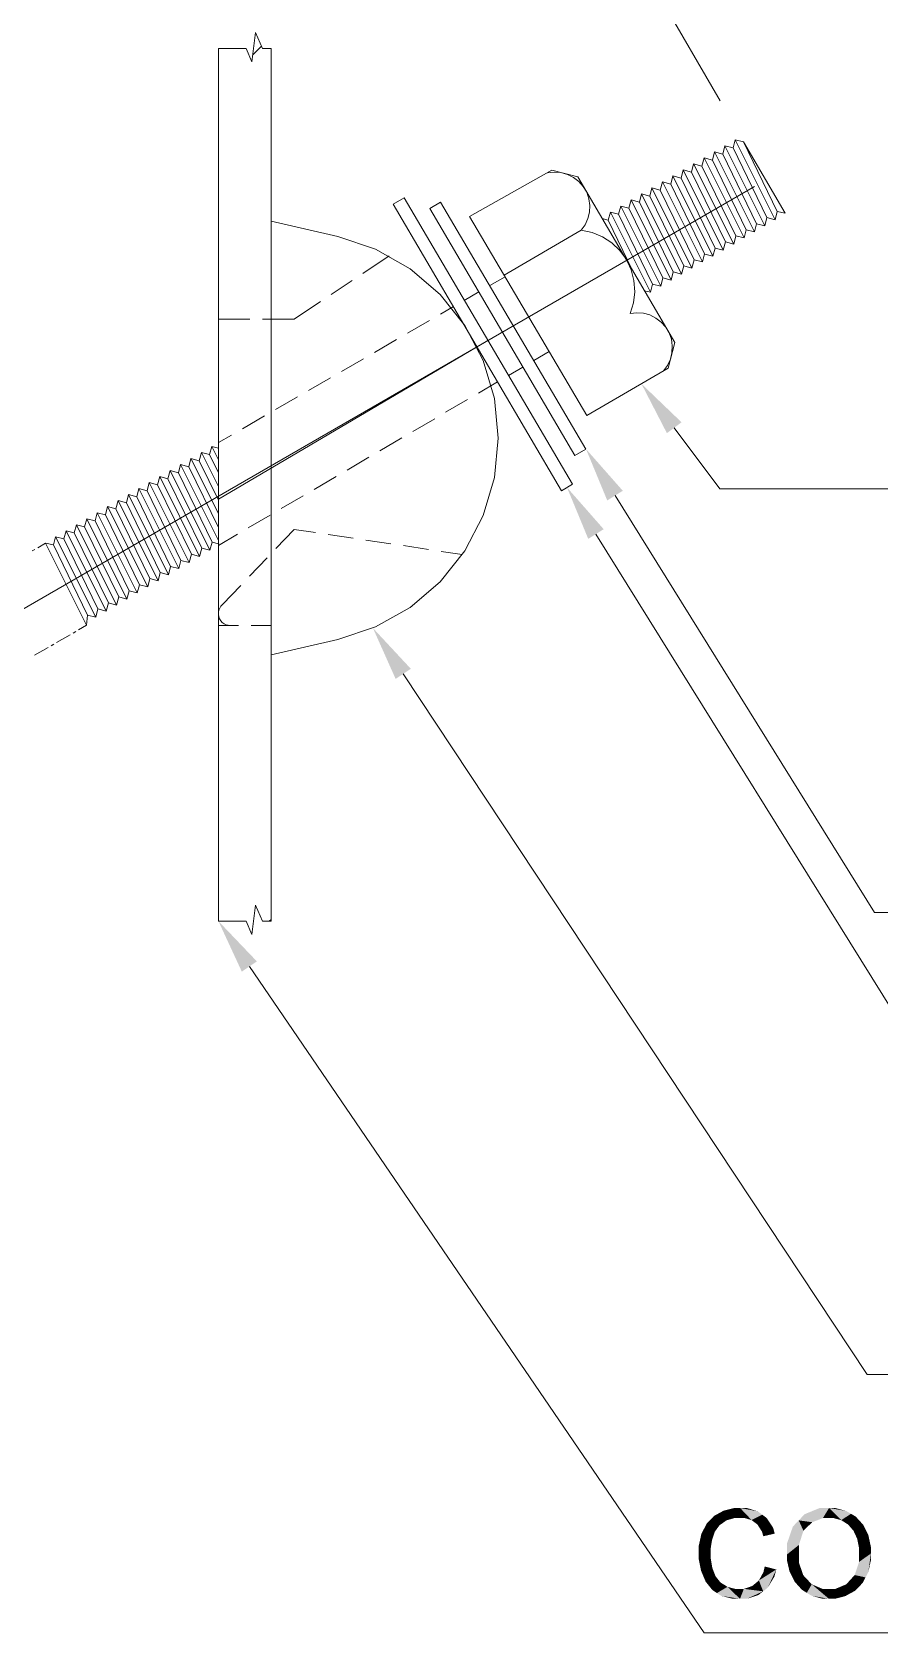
# Model space of a CAD drawing. Header units: millimetres. Extents: x 2 to 579, y 1 to 405.
# Drawn here: x 237.23 to 245.57, y 111.22 to 126.98 of the extents above; entities that cross this region are included whole.
import ezdxf

# ---------------------------------------------------------------- set-up
doc = ezdxf.new("R2010")
doc.units = ezdxf.units.MM
doc.linetypes.add('XKITLINE00', pattern=[0])
doc.layers.add('LinkedObject', color=7, linetype='Continuous', lineweight=0)

# ---------------------------------------------------------------- blocks, each defined once
blk = doc.blocks.new('*A4')
at = {"layer": 'LinkedObject'}
for color, points in [(6, [(243.621, 123.138), (243.477, 123.031), (243.226, 123.517)]), (6, [(243.043, 122.464), (242.89, 122.369), (242.681, 122.875)]), (6, [(242.855, 122.086), (242.703, 121.991), (242.494, 122.497)]), (6, [(240.958, 120.712), (240.808, 120.613), (240.585, 121.113)]), (6, [(239.443, 117.833), (239.295, 117.732), (239.065, 118.229)]), (7, [(243.941, 112.376), (243.995, 112.285), (243.867, 112.299)]), (7, [(243.988, 112.402), (243.995, 112.285), (243.941, 112.376)]), (7, [(244.036, 112.428), (244.145, 112.356), (243.988, 112.402)]), (7, [(243.988, 112.402), (244.145, 112.356), (244.062, 112.332)]), (7, [(243.995, 112.285), (243.988, 112.402), (244.029, 112.308)]), (7, [(244.029, 112.308), (243.988, 112.402), (244.062, 112.332)]), (7, [(244.14, 112.454), (244.145, 112.356), (244.036, 112.428)]), (7, [(244.197, 112.454), (244.145, 112.356), (244.14, 112.454)]), (7, [(244.145, 112.356), (244.197, 112.454), (244.195, 112.356)]), (7, [(244.197, 112.454), (244.238, 112.356), (244.195, 112.356)]), (7, [(244.371, 112.421), (244.197, 112.454), (244.262, 112.454)]), (7, [(244.415, 112.388), (244.197, 112.454), (244.371, 112.421)]), (7, [(244.31, 112.335), (244.197, 112.454), (244.415, 112.388)]), (7, [(244.238, 112.356), (244.197, 112.454), (244.31, 112.335)]), (7, [(244.31, 112.335), (244.415, 112.388), (244.339, 112.313)]), (7, [(244.415, 112.388), (244.367, 112.292), (244.339, 112.313)]), (7, [(244.367, 112.292), (244.415, 112.388), (244.411, 112.223)]), (7, [(244.411, 112.223), (244.415, 112.388), (244.538, 112.202)]), (7, [(244.521, 112.262), (244.415, 112.388), (244.459, 112.355)]), (7, [(244.538, 112.202), (244.415, 112.388), (244.521, 112.262)]), (7, [(244.774, 112.332), (244.658, 111.996), (244.716, 112.271)]), (7, [(244.82, 112.23), (244.658, 111.996), (244.774, 112.332)]), (7, [(244.981, 112.454), (244.774, 112.332), (244.832, 112.393)]), (7, [(245.072, 112.454), (244.774, 112.332), (244.981, 112.454)]), (7, [(245.012, 112.355), (244.774, 112.332), (245.072, 112.454)]), (7, [(244.907, 112.314), (244.774, 112.332), (245.012, 112.355)]), (7, [(244.774, 112.332), (244.907, 112.314), (244.863, 112.272)]), (7, [(244.82, 112.23), (244.774, 112.332), (244.863, 112.272)]), (7, [(245.012, 112.355), (245.072, 112.454), (245.073, 112.355)]), (7, [(245.072, 112.454), (245.115, 112.355), (245.073, 112.355)]), (7, [(245.24, 112.425), (245.072, 112.454), (245.132, 112.454)]), (7, [(245.288, 112.397), (245.072, 112.454), (245.24, 112.425)]), (7, [(245.192, 112.334), (245.072, 112.454), (245.288, 112.397)]), (7, [(245.115, 112.355), (245.072, 112.454), (245.192, 112.334)]), (7, [(245.192, 112.334), (245.288, 112.397), (245.227, 112.312)]), (7, [(245.288, 112.397), (245.261, 112.29), (245.227, 112.312)]), (7, [(245.261, 112.29), (245.288, 112.397), (245.313, 112.229)]), (7, [(245.409, 112.288), (245.288, 112.397), (245.336, 112.368)]), (7, [(245.434, 112.237), (245.288, 112.397), (245.409, 112.288)]), (7, [(245.313, 112.229), (245.288, 112.397), (245.434, 112.237)]), (7, [(243.921, 112.14), (243.79, 112.081), (243.816, 112.199)]), (7, [(243.935, 112.18), (243.816, 112.199), (243.842, 112.249)]), (7, [(243.921, 112.14), (243.816, 112.199), (243.935, 112.18)]), (7, [(243.867, 112.299), (243.995, 112.285), (243.842, 112.249)]), (7, [(243.842, 112.249), (243.995, 112.285), (243.948, 112.22)]), (7, [(243.935, 112.18), (243.842, 112.249), (243.948, 112.22)]), (7, [(244.411, 112.223), (244.538, 112.202), (244.426, 112.176)]), (7, [(244.716, 112.271), (244.658, 111.996), (244.658, 112.103)]), (7, [(244.776, 112.091), (244.658, 111.996), (244.82, 112.23)]), (7, [(245.313, 112.229), (245.434, 112.237), (245.331, 112.19)]), (7, [(245.434, 112.237), (245.349, 112.151), (245.331, 112.19)]), (7, [(245.349, 112.151), (245.434, 112.237), (245.367, 112.059)]), (7, [(245.367, 112.059), (245.434, 112.237), (245.484, 112.07)]), (7, [(245.484, 112.07), (245.434, 112.237), (245.459, 112.186)]), (7, [(243.908, 112.057), (243.79, 112.081), (243.921, 112.14)]), (7, [(243.79, 112.081), (243.908, 112.057), (243.79, 112.014)]), (7, [(243.79, 112.014), (243.908, 112.057), (243.908, 112.014)]), (7, [(244.658, 111.996), (244.776, 112.091), (244.776, 111.994)]), (7, [(245.367, 112.006), (245.484, 112.07), (245.484, 112.006)]), (7, [(245.367, 112.059), (245.484, 112.07), (245.367, 112.006)]), (7, [(243.908, 112.014), (243.79, 111.952), (243.79, 112.014)]), (7, [(243.908, 111.959), (243.79, 111.952), (243.908, 112.014)]), (7, [(243.908, 111.959), (243.836, 111.782), (243.79, 111.952)]), (7, [(243.79, 111.952), (243.836, 111.782), (243.813, 111.836)]), (7, [(243.924, 111.863), (243.836, 111.782), (243.908, 111.959)]), (7, [(243.836, 111.782), (243.924, 111.863), (243.94, 111.822)]), (7, [(244.553, 111.849), (244.427, 111.823), (244.439, 111.878)]), (7, [(244.658, 111.996), (244.776, 111.916), (244.658, 111.939)]), (7, [(244.776, 111.916), (244.658, 111.996), (244.776, 111.994)]), (7, [(244.658, 111.939), (244.776, 111.916), (244.683, 111.831)]), (7, [(244.683, 111.831), (244.776, 111.916), (244.708, 111.78)]), (7, [(244.708, 111.78), (244.776, 111.916), (244.818, 111.793)]), (7, [(245.325, 111.794), (245.484, 112.006), (245.431, 111.771)]), (7, [(245.367, 111.923), (245.484, 112.006), (245.325, 111.794)]), (7, [(245.484, 112.006), (245.367, 111.923), (245.367, 112.006)]), (7, [(245.431, 111.771), (245.484, 112.006), (245.458, 111.822)]), (7, [(245.458, 111.822), (245.484, 112.006), (245.484, 111.94)]), (7, [(243.956, 111.781), (243.836, 111.782), (243.94, 111.822)]), (7, [(243.836, 111.782), (243.969, 111.617), (243.859, 111.728)]), (7, [(243.956, 111.781), (243.969, 111.617), (243.836, 111.782)]), (7, [(243.859, 111.728), (243.969, 111.617), (243.925, 111.646)]), (7, [(244.006, 111.719), (243.969, 111.617), (243.956, 111.781)]), (7, [(243.969, 111.617), (244.006, 111.719), (244.04, 111.699)]), (7, [(244.424, 111.634), (244.316, 111.686), (244.349, 111.713)]), (7, [(244.382, 111.741), (244.424, 111.634), (244.349, 111.713)]), (7, [(244.382, 111.741), (244.553, 111.849), (244.424, 111.634)]), (7, [(244.427, 111.823), (244.553, 111.849), (244.382, 111.741)]), (7, [(244.424, 111.634), (244.553, 111.849), (244.47, 111.671)]), (7, [(244.47, 111.671), (244.553, 111.849), (244.535, 111.779)]), (7, [(244.818, 111.793), (244.805, 111.649), (244.708, 111.78)]), (7, [(244.708, 111.78), (244.805, 111.649), (244.733, 111.729)]), (7, [(244.86, 111.748), (244.805, 111.649), (244.818, 111.793)]), (7, [(244.805, 111.649), (244.86, 111.748), (244.853, 111.619)]), (7, [(244.853, 111.619), (244.86, 111.748), (244.902, 111.703)]), (7, [(244.902, 111.703), (245.071, 111.56), (244.853, 111.619)]), (7, [(245.007, 111.658), (245.071, 111.56), (244.902, 111.703)]), (7, [(245.281, 111.614), (245.135, 111.658), (245.242, 111.703)]), (7, [(245.283, 111.749), (245.33, 111.64), (245.242, 111.703)]), (7, [(245.242, 111.703), (245.33, 111.64), (245.281, 111.614)]), (7, [(245.431, 111.771), (245.283, 111.749), (245.325, 111.794)]), (7, [(245.405, 111.719), (245.283, 111.749), (245.431, 111.771)]), (7, [(245.33, 111.64), (245.283, 111.749), (245.405, 111.719)]), (7, [(244.073, 111.678), (243.969, 111.617), (244.04, 111.699)]), (7, [(244.073, 111.678), (244.196, 111.56), (243.969, 111.617)]), (7, [(243.969, 111.617), (244.196, 111.56), (244.012, 111.589)]), (7, [(244.012, 111.589), (244.196, 111.56), (244.126, 111.56)]), (7, [(244.147, 111.658), (244.196, 111.56), (244.073, 111.678)]), (7, [(244.196, 111.56), (244.147, 111.658), (244.186, 111.658)]), (7, [(244.234, 111.658), (244.196, 111.56), (244.186, 111.658)]), (7, [(244.234, 111.658), (244.424, 111.634), (244.196, 111.56)]), (7, [(244.196, 111.56), (244.424, 111.634), (244.263, 111.56)]), (7, [(244.316, 111.686), (244.424, 111.634), (244.234, 111.658)]), (7, [(244.263, 111.56), (244.424, 111.634), (244.377, 111.597)]), (7, [(244.853, 111.619), (245.071, 111.56), (244.901, 111.59)]), (7, [(244.901, 111.59), (245.071, 111.56), (245.01, 111.56)]), (7, [(245.071, 111.56), (245.007, 111.658), (245.071, 111.658)]), (7, [(245.071, 111.56), (245.135, 111.658), (245.128, 111.56)]), (7, [(245.135, 111.658), (245.071, 111.56), (245.071, 111.658)]), (7, [(245.128, 111.56), (245.135, 111.658), (245.233, 111.587)]), (7, [(245.233, 111.587), (245.135, 111.658), (245.281, 111.614)])]:
    blk.add_hatch(color=color, dxfattribs=at).paths.add_polyline_path(points, flags=17)
at = {"layer": 'LinkedObject', "color": 6, "linetype": 'XKITLINE00', "lineweight": 0}
for p, q in [((244, 126.302), (239.643, 133.839)), ((229.518, 116.892), (244.339, 125.459)), ((243.549, 123.084), (243.997, 122.482)), ((242.967, 122.417), (245.519, 118.313)), ((243.997, 122.482), (252.532, 122.482)), ((242.779, 122.038), (246.389, 116.233)), ((240.883, 120.662), (245.448, 113.769)), ((245.519, 118.313), (255.322, 118.313)), ((239.369, 117.782), (243.843, 111.224)), ((245.448, 113.769), (257.945, 113.769)), ((243.843, 111.224), (258.357, 111.224))]:
    blk.add_line(p, q, dxfattribs=at)
at = {"layer": 'LinkedObject', "color": 7, "linetype": 'XKITLINE00', "lineweight": 0}
for p, q in [((239.429, 126.973), (239.395, 126.686)), ((239.489, 126.84), (239.404, 126.755)), ((239.499, 126.817), (239.429, 126.973)), ((239.065, 118.229), (239.065, 126.817)), ((239.065, 126.817), (239.338, 126.817)), ((239.395, 126.686), (239.338, 126.817)), ((239.499, 126.817), (239.583, 126.817)), ((239.583, 126.817), (239.583, 118.229)), ((244.45, 125.523), (244.45, 125.523)), ((239.583, 125.116), (240.24, 124.965)), ((240.61, 124.841), (240.24, 124.965)), ((240.95, 124.649), (240.61, 124.841)), ((241.246, 124.396), (240.95, 124.649)), ((241.489, 124.09), (241.246, 124.396)), ((241.669, 123.745), (241.489, 124.09)), ((241.78, 123.371), (241.669, 123.745)), ((241.817, 122.982), (241.78, 123.371)), ((241.78, 122.594), (241.817, 122.982)), ((241.669, 122.22), (241.78, 122.594)), ((241.489, 121.874), (241.669, 122.22)), ((241.246, 121.569), (241.489, 121.874)), ((240.95, 121.316), (241.246, 121.569)), ((240.61, 121.124), (240.95, 121.316)), ((239.583, 120.848), (240.24, 121)), ((240.24, 121), (240.61, 121.124))]:
    blk.add_line(p, q, dxfattribs=at)
at = {"layer": 'LinkedObject', "color": 1, "linetype": 'XKITLINE00', "lineweight": 0}
for p, q in [((244.128, 125.838), (244.15, 125.918)), ((244.15, 125.918), (244.231, 125.897)), ((244.542, 125.131), (244.15, 125.918)), ((244.231, 125.897), (244.563, 125.212)), ((244.231, 125.897), (244.642, 125.195)), ((243.821, 125.66), (243.842, 125.74)), ((244.236, 124.952), (243.842, 125.74)), ((243.842, 125.74), (243.924, 125.719)), ((243.924, 125.719), (243.945, 125.8)), ((243.945, 125.8), (244.026, 125.778)), ((244.338, 125.011), (243.945, 125.8)), ((244.026, 125.778), (244.047, 125.859)), ((244.026, 125.778), (244.359, 125.092)), ((244.047, 125.859), (244.128, 125.838)), ((244.44, 125.071), (244.047, 125.859)), ((244.128, 125.838), (244.461, 125.152)), ((243.616, 125.541), (243.638, 125.622)), ((244.032, 124.832), (243.638, 125.622)), ((243.638, 125.622), (243.719, 125.6)), ((243.719, 125.6), (243.74, 125.681)), ((243.719, 125.6), (244.053, 124.913)), ((244.134, 124.892), (243.74, 125.681)), ((243.74, 125.681), (243.821, 125.66)), ((243.821, 125.66), (244.155, 124.973)), ((243.924, 125.719), (244.257, 125.033)), ((243.309, 125.363), (243.33, 125.444)), ((243.723, 124.656), (243.33, 125.444)), ((243.33, 125.444), (243.412, 125.423)), ((243.412, 125.423), (243.433, 125.503)), ((243.412, 125.423), (243.745, 124.737)), ((243.826, 124.716), (243.433, 125.503)), ((243.433, 125.503), (243.514, 125.482)), ((243.514, 125.482), (243.535, 125.563)), ((243.514, 125.482), (243.847, 124.797)), ((243.535, 125.563), (243.616, 125.541)), ((243.93, 124.772), (243.535, 125.563)), ((243.616, 125.541), (243.951, 124.853)), ((240.785, 125.285), (240.891, 125.346)), ((242.439, 122.464), (240.785, 125.285)), ((240.891, 125.346), (242.549, 122.53)), ((243.002, 125.186), (243.023, 125.266)), ((243.417, 124.477), (243.023, 125.266)), ((243.023, 125.266), (243.104, 125.245)), ((243.104, 125.245), (243.126, 125.326)), ((243.519, 124.537), (243.126, 125.326)), ((243.126, 125.326), (243.207, 125.304)), ((243.207, 125.304), (243.228, 125.385)), ((243.207, 125.304), (243.54, 124.618)), ((243.621, 124.597), (243.228, 125.385)), ((243.228, 125.385), (243.309, 125.363)), ((243.309, 125.363), (243.643, 124.678)), ((242.841, 125.142), (242.9, 125.126)), ((242.9, 125.126), (242.921, 125.207)), ((242.9, 125.126), (243.139, 124.633)), ((243.315, 124.417), (242.921, 125.207)), ((242.921, 125.207), (243.002, 125.186)), ((243.002, 125.186), (243.336, 124.498)), ((243.104, 125.245), (243.438, 124.558)), ((244.338, 125.011), (244.359, 125.092)), ((244.359, 125.092), (244.44, 125.071)), ((244.44, 125.071), (244.461, 125.152)), ((244.461, 125.152), (244.542, 125.131)), ((244.542, 125.131), (244.563, 125.212)), ((244.642, 125.195), (244.563, 125.212)), ((244.134, 124.892), (244.155, 124.973)), ((244.155, 124.973), (244.236, 124.952)), ((244.236, 124.952), (244.257, 125.033)), ((244.257, 125.033), (244.338, 125.011)), ((243.826, 124.716), (243.847, 124.797)), ((243.849, 124.793), (243.93, 124.772)), ((243.93, 124.772), (243.951, 124.853)), ((243.951, 124.853), (244.032, 124.832)), ((244.032, 124.832), (244.053, 124.913)), ((244.053, 124.913), (244.134, 124.892)), ((240.744, 124.775), (240.486, 124.603)), ((243.621, 124.597), (243.643, 124.678)), ((243.643, 124.678), (243.723, 124.656)), ((243.723, 124.656), (243.745, 124.737)), ((243.745, 124.737), (243.826, 124.716)), ((240.382, 124.533), (240.173, 124.395)), ((243.315, 124.417), (243.336, 124.498)), ((243.336, 124.498), (243.417, 124.477)), ((243.417, 124.477), (243.438, 124.558)), ((243.438, 124.558), (243.519, 124.537)), ((243.519, 124.537), (243.54, 124.618)), ((243.54, 124.618), (243.621, 124.597)), ((240.069, 124.326), (239.811, 124.153)), ((243.257, 124.432), (243.315, 124.417)), ((239.375, 124.153), (239.065, 124.153)), ((239.811, 124.153), (239.5, 124.153)), ((238.978, 122.82), (238.999, 122.9)), ((238.999, 122.9), (239.065, 122.883)), ((239.065, 122.769), (238.999, 122.9)), ((238.773, 122.701), (238.795, 122.782)), ((238.795, 122.782), (238.876, 122.76)), ((239.065, 122.241), (238.795, 122.782)), ((238.876, 122.76), (238.897, 122.841)), ((238.876, 122.76), (239.065, 122.372)), ((238.897, 122.841), (238.978, 122.82)), ((239.065, 122.505), (238.897, 122.841)), ((238.978, 122.82), (239.065, 122.642)), ((238.466, 122.523), (238.487, 122.604)), ((238.487, 122.604), (238.568, 122.583)), ((238.879, 121.818), (238.487, 122.604)), ((238.568, 122.583), (238.59, 122.663)), ((238.568, 122.583), (238.901, 121.899)), ((238.59, 122.663), (238.671, 122.642)), ((238.982, 121.878), (238.59, 122.663)), ((238.671, 122.642), (238.692, 122.722)), ((238.671, 122.642), (239.003, 121.959)), ((238.692, 122.722), (238.773, 122.701)), ((239.065, 121.976), (238.692, 122.722)), ((238.773, 122.701), (239.065, 122.102)), ((238.159, 122.345), (238.18, 122.426)), ((238.18, 122.426), (238.261, 122.405)), ((238.573, 121.638), (238.18, 122.426)), ((238.261, 122.405), (238.283, 122.485)), ((238.283, 122.485), (238.364, 122.464)), ((238.675, 121.698), (238.283, 122.485)), ((238.364, 122.464), (238.385, 122.545)), ((238.364, 122.464), (238.696, 121.779)), ((238.385, 122.545), (238.466, 122.523)), ((238.777, 121.758), (238.385, 122.545)), ((238.466, 122.523), (238.799, 121.839)), ((242.439, 122.464), (242.549, 122.53)), ((237.954, 122.227), (237.975, 122.308)), ((237.975, 122.308), (238.057, 122.286)), ((238.369, 121.519), (237.975, 122.308)), ((238.057, 122.286), (238.078, 122.367)), ((238.057, 122.286), (238.39, 121.6)), ((238.078, 122.367), (238.159, 122.345)), ((238.471, 121.579), (238.078, 122.367)), ((238.159, 122.345), (238.492, 121.66)), ((238.261, 122.405), (238.594, 121.719)), ((237.647, 122.049), (237.668, 122.13)), ((237.668, 122.13), (237.749, 122.108)), ((238.063, 121.339), (237.668, 122.13)), ((237.749, 122.108), (237.771, 122.189)), ((237.749, 122.108), (238.084, 121.42)), ((237.771, 122.189), (237.852, 122.168)), ((238.165, 121.399), (237.771, 122.189)), ((237.852, 122.168), (237.873, 122.248)), ((237.852, 122.168), (238.186, 121.48)), ((237.873, 122.248), (237.954, 122.227)), ((238.267, 121.459), (237.873, 122.248)), ((237.954, 122.227), (238.288, 121.54)), ((237.364, 121.947), (237.442, 121.931)), ((237.768, 121.141), (237.364, 121.947)), ((237.442, 121.931), (237.463, 122.011)), ((237.463, 122.011), (237.545, 121.99)), ((237.859, 121.22), (237.463, 122.011)), ((237.545, 121.99), (237.566, 122.07)), ((237.545, 121.99), (237.88, 121.301)), ((237.566, 122.07), (237.647, 122.049)), ((237.961, 121.279), (237.566, 122.07)), ((237.647, 122.049), (237.982, 121.36)), ((238.982, 121.878), (239.003, 121.959)), ((239.003, 121.959), (239.065, 121.942)), ((239.07, 121.945), (239.065, 121.94)), ((239.63, 121.895), (239.811, 122.084)), ((240.019, 122.053), (239.811, 122.084)), ((240.39, 121.998), (240.143, 122.035)), ((240.761, 121.942), (240.514, 121.979)), ((237.442, 121.931), (237.778, 121.241)), ((238.777, 121.758), (238.799, 121.839)), ((238.799, 121.839), (238.879, 121.818)), ((238.879, 121.818), (238.901, 121.899)), ((238.901, 121.899), (238.982, 121.878)), ((239.371, 121.624), (239.544, 121.805)), ((241.132, 121.887), (240.885, 121.924)), ((241.464, 121.837), (241.256, 121.868)), ((238.471, 121.579), (238.492, 121.66)), ((238.492, 121.66), (238.573, 121.638)), ((238.573, 121.638), (238.594, 121.719)), ((238.594, 121.719), (238.675, 121.698)), ((238.675, 121.698), (238.696, 121.779)), ((238.696, 121.779), (238.777, 121.758)), ((238.165, 121.399), (238.186, 121.48)), ((238.186, 121.48), (238.267, 121.459)), ((238.267, 121.459), (238.288, 121.54)), ((238.288, 121.54), (238.369, 121.519)), ((238.369, 121.519), (238.39, 121.6)), ((238.39, 121.6), (238.471, 121.579)), ((239.104, 121.344), (239.285, 121.533)), ((237.961, 121.279), (237.982, 121.36)), ((237.982, 121.36), (238.063, 121.339)), ((238.063, 121.339), (238.084, 121.42)), ((238.084, 121.42), (238.165, 121.399)), ((239.089, 121.328), (239.078, 121.31)), ((239.104, 121.344), (239.089, 121.328)), ((237.768, 121.141), (237.778, 121.241)), ((237.778, 121.241), (237.859, 121.22)), ((237.859, 121.22), (237.88, 121.301)), ((237.88, 121.301), (237.961, 121.279)), ((239.07, 121.289), (239.065, 121.268)), ((239.065, 121.268), (239.065, 121.246)), ((239.065, 121.246), (239.069, 121.224)), ((239.069, 121.224), (239.077, 121.204)), ((239.078, 121.31), (239.07, 121.289)), ((239.077, 121.204), (239.088, 121.185)), ((239.088, 121.185), (239.103, 121.169)), ((239.103, 121.169), (239.12, 121.155)), ((239.12, 121.155), (239.14, 121.146)), ((239.261, 121.137), (239.065, 121.137)), ((239.14, 121.146), (239.161, 121.14)), ((239.161, 121.14), (239.183, 121.137)), ((239.583, 121.137), (239.386, 121.137))]:
    blk.add_line(p, q, dxfattribs=at)
at = {"layer": 'LinkedObject', "color": 3, "linetype": 'XKITLINE00', "lineweight": 0}
for p, q in [((242.344, 125.62), (241.536, 125.164)), ((242.369, 125.6), (242.303, 125.593)), ((242.6, 125.554), (242.344, 125.62)), ((242.435, 125.595), (242.369, 125.6)), ((242.499, 125.578), (242.435, 125.595)), ((242.558, 125.548), (242.499, 125.578)), ((242.61, 125.508), (242.558, 125.548)), ((243.556, 123.923), (242.6, 125.554)), ((242.654, 125.458), (242.61, 125.508)), ((242.688, 125.401), (242.654, 125.458)), ((242.71, 125.338), (242.688, 125.401)), ((242.719, 125.273), (242.71, 125.338)), ((242.716, 125.207), (242.719, 125.273)), ((241.536, 125.164), (242.69, 123.204)), ((242.672, 125.082), (242.7, 125.143)), ((242.7, 125.143), (242.716, 125.207)), ((242.633, 125.029), (241.877, 124.586)), ((242.633, 125.029), (242.672, 125.082)), ((242.741, 125.006), (242.633, 125.029)), ((242.843, 124.964), (242.741, 125.006)), ((242.935, 124.904), (242.843, 124.964)), ((243.015, 124.828), (242.935, 124.904)), ((243.079, 124.739), (243.015, 124.828)), ((243.125, 124.639), (243.079, 124.739)), ((243.153, 124.533), (243.125, 124.639)), ((243.16, 124.423), (243.153, 124.533)), ((243.114, 124.209), (243.147, 124.314)), ((243.147, 124.314), (243.16, 124.423)), ((243.18, 124.216), (243.114, 124.209)), ((243.246, 124.211), (243.18, 124.216)), ((243.31, 124.194), (243.246, 124.211)), ((243.369, 124.164), (243.31, 124.194)), ((243.421, 124.124), (243.369, 124.164)), ((243.465, 124.074), (243.421, 124.124)), ((243.499, 124.017), (243.465, 124.074)), ((243.521, 123.955), (243.499, 124.017)), ((243.556, 123.923), (243.49, 123.672)), ((243.53, 123.889), (243.521, 123.955)), ((243.527, 123.823), (243.53, 123.889)), ((243.444, 123.645), (243.483, 123.698)), ((243.483, 123.698), (243.511, 123.759)), ((243.511, 123.759), (243.527, 123.823)), ((243.49, 123.672), (242.69, 123.204))]:
    blk.add_line(p, q, dxfattribs=at)
at = {"layer": 'LinkedObject', "color": 2, "linetype": 'XKITLINE00', "lineweight": 0}
for p, q in [((241.146, 125.243), (241.251, 125.305)), ((241.251, 125.305), (242.681, 122.875)), ((242.571, 122.81), (241.146, 125.243)), ((242.571, 122.81), (242.681, 122.875))]:
    blk.add_line(p, q, dxfattribs=at)
at = {"layer": 'LinkedObject', "color": 4, "linetype": 'XKITLINE00', "lineweight": 0}
for p, q in [((241.885, 124.571), (241.734, 124.483)), ((241.627, 124.421), (241.484, 124.338)), ((241.377, 124.276), (241.248, 124.202)), ((241.14, 124.139), (240.924, 124.014)), ((239.065, 122.383), (241.716, 123.944)), ((240.816, 123.952), (240.599, 123.826)), ((242.169, 123.745), (242.319, 123.834)), ((240.491, 123.764), (240.275, 123.638)), ((241.919, 123.599), (242.06, 123.682)), ((240.167, 123.576), (239.95, 123.451)), ((241.624, 123.426), (241.811, 123.535)), ((239.842, 123.388), (239.626, 123.263)), ((241.3, 123.237), (241.516, 123.363)), ((239.517, 123.2), (239.301, 123.075)), ((240.977, 123.047), (241.193, 123.173)), ((239.193, 123.012), (239.065, 122.938)), ((240.653, 122.857), (240.869, 122.984)), ((240.33, 122.668), (240.545, 122.794)), ((240.006, 122.478), (240.222, 122.605)), ((239.683, 122.289), (239.898, 122.415)), ((239.359, 122.099), (239.575, 122.225)), ((239.065, 121.926), (239.251, 122.036))]:
    blk.add_line(p, q, dxfattribs=at)
at = {"layer": 'LinkedObject', "color": 9, "linetype": 'XKITLINE00', "lineweight": 0}
for p, q in [((237.288, 121.903), (237.364, 121.947)), ((237.233, 121.872), (237.26, 121.887)), ((237.472, 120.97), (237.608, 121.048)), ((237.635, 121.064), (237.662, 121.08)), ((237.689, 121.095), (237.768, 121.141)), ((237.256, 120.845), (237.391, 120.923)), ((237.418, 120.939), (237.445, 120.955)), ((239.429, 118.385), (239.395, 118.098)), ((239.499, 118.229), (239.429, 118.385)), ((239.338, 118.229), (239.065, 118.229)), ((239.395, 118.098), (239.338, 118.229)), ((239.583, 118.229), (239.499, 118.229)), ((239.583, 118.246), (239.565, 118.229))]:
    blk.add_line(p, q, dxfattribs=at)

msp = doc.modelspace()

# ---------------------------------------------------------------- block references
at = {"lineweight": 0}
msp.add_blockref('*A4', (0, 0), dxfattribs=at)

doc.saveas('drawing.dxf')
